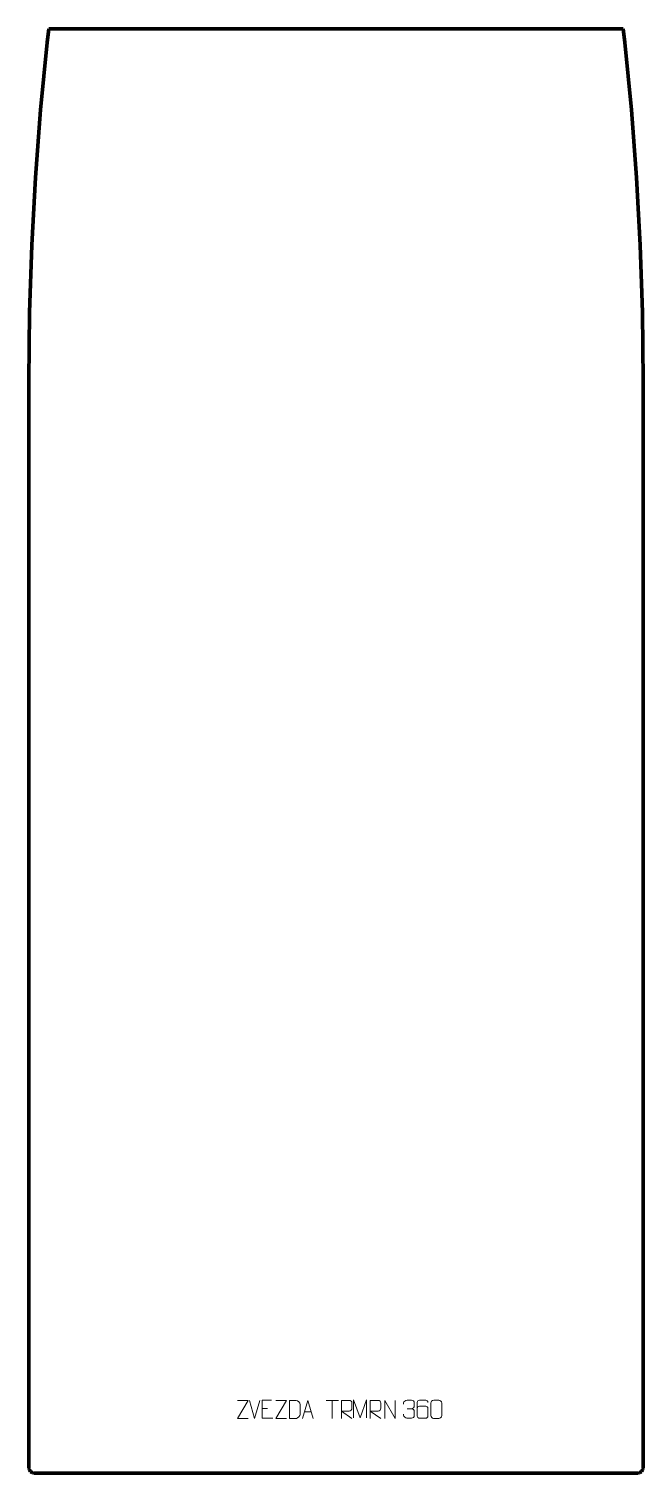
# Model space of a CAD drawing. Header units: millimetres. Extents: x -425 to 425, y -1350 to 650.
import ezdxf

# ---------------------------------------------------------------- set-up
doc = ezdxf.new("R2010")
doc.units = ezdxf.units.MM
doc.header["$MEASUREMENT"] = 0
doc.layers.add('layer 1', color=7, linetype='Continuous')

msp = doc.modelspace()

# ---------------------------------------------------------------- linework, layer by layer
at = {"layer": 'layer 1', "color": 242, "lineweight": 211}
for points in [[(-399.6681, 631.085), (-399.6681, 631.085), (-397.4062, 649.9996), (-397.4062, 649.9996)], [(397.406, 649.9996), (397.406, 649.9996), (-397.4062, 649.9996), (-397.4062, 649.9996)], [(399.6681, 631.085), (399.6681, 631.085), (397.406, 649.9996), (397.406, 649.9996)], [(-408.7819, 537.7897), (-408.7819, 537.7897), (-399.6681, 631.085), (-399.6681, 631.085)], [(408.7819, 537.7897), (408.7819, 537.7897), (399.6681, 631.085), (399.6681, 631.085)], [(-415.8746, 444.3196), (-415.8746, 444.3196), (-408.7819, 537.7897), (-408.7819, 537.7897)], [(415.8746, 444.3196), (415.8746, 444.3196), (408.7819, 537.7897), (408.7819, 537.7897)], [(-420.9434, 350.718), (-420.9434, 350.718), (-415.8746, 444.3196), (-415.8746, 444.3196)], [(420.9434, 350.718), (420.9434, 350.718), (415.8746, 444.3196), (415.8746, 444.3196)], [(-420.9434, 350.718), (-420.9434, 350.718), (-423.9855, 257.0281), (-423.9855, 257.0281)], [(423.9855, 257.0281), (423.9855, 257.0281), (420.9434, 350.718), (420.9434, 350.718)], [(-424.9997, 163.2944), (-424.9997, 163.2944), (-423.9855, 257.0281), (-423.9855, 257.0281)], [(424.9997, 163.2944), (424.9997, 163.2944), (423.9855, 257.0281), (423.9855, 257.0281)], [(-424.9997, -1342.2382), (-424.9997, -1342.2382), (-424.9997, 163.2944), (-424.9997, 163.2944)], [(424.9997, -1342.2382), (424.9997, -1342.2382), (424.9997, 163.2944), (424.9997, 163.2944)], [(-424.9334, -1343.2512), (-424.9334, -1343.2512), (-424.9997, -1342.2382), (-424.9997, -1342.2382)], [(-424.7351, -1344.2465), (-424.7351, -1344.2465), (-424.9334, -1343.2512), (-424.9334, -1343.2512)], [(-424.4093, -1345.2083), (-424.4093, -1345.2083), (-424.7351, -1344.2465), (-424.7351, -1344.2465)], [(-423.9601, -1346.1184), (-423.9601, -1346.1184), (-424.4093, -1345.2083), (-424.4093, -1345.2083)], [(-423.3961, -1346.9628), (-423.3961, -1346.9628), (-423.9601, -1346.1184), (-423.9601, -1346.1184)], [(-422.7266, -1347.7255), (-422.7266, -1347.7255), (-423.3961, -1346.9628), (-423.3961, -1346.9628)], [(-421.9633, -1348.395), (-421.9633, -1348.395), (-422.7266, -1347.7255), (-422.7266, -1347.7255)], [(-421.1195, -1348.959), (-421.1195, -1348.959), (-421.9633, -1348.395), (-421.9633, -1348.395)], [(-420.2087, -1349.4082), (-420.2087, -1349.4082), (-421.1195, -1348.959), (-421.1195, -1348.959)], [(-419.2475, -1349.7346), (-419.2475, -1349.7346), (-420.2087, -1349.4082), (-420.2087, -1349.4082)], [(-418.2523, -1349.9325), (-418.2523, -1349.9325), (-419.2475, -1349.7346), (-419.2475, -1349.7346)], [(-417.2391, -1349.9992), (-417.2391, -1349.9992), (-418.2523, -1349.9325), (-418.2523, -1349.9325)], [(-417.2391, -1349.9992), (-417.2391, -1349.9992), (417.2385, -1349.9992), (417.2385, -1349.9992)], [(417.2385, -1349.9992), (417.2385, -1349.9992), (418.2517, -1349.9325), (418.2517, -1349.9325)], [(418.2517, -1349.9325), (418.2517, -1349.9325), (419.2475, -1349.7346), (419.2475, -1349.7346)], [(419.2475, -1349.7346), (419.2475, -1349.7346), (420.2087, -1349.4082), (420.2087, -1349.4082)], [(420.2087, -1349.4082), (420.2087, -1349.4082), (421.1193, -1348.959), (421.1193, -1348.959)], [(421.1193, -1348.959), (421.1193, -1348.959), (421.9633, -1348.395), (421.9633, -1348.395)], [(421.9633, -1348.395), (421.9633, -1348.395), (422.7266, -1347.7255), (422.7266, -1347.7255)], [(422.7266, -1347.7255), (422.7266, -1347.7255), (423.3961, -1346.9628), (423.3961, -1346.9628)], [(423.3961, -1346.9628), (423.3961, -1346.9628), (423.9601, -1346.1184), (423.9601, -1346.1184)], [(423.9601, -1346.1184), (423.9601, -1346.1184), (424.4087, -1345.2083), (424.4087, -1345.2083)], [(424.4087, -1345.2083), (424.4087, -1345.2083), (424.7351, -1344.2465), (424.7351, -1344.2465)], [(424.7351, -1344.2465), (424.7351, -1344.2465), (424.9334, -1343.2512), (424.9334, -1343.2512)], [(424.9334, -1343.2512), (424.9334, -1343.2512), (424.9997, -1342.2382), (424.9997, -1342.2382)]]:
    msp.add_open_spline(points, degree=3, dxfattribs=at)
at = {"layer": 'layer 1', "color": 250, "lineweight": 9}
for points, knots in [([(-121.641, -1274.1709), (-121.641, -1274.1709), (-136.26, -1274.1709), (-136.26, -1274.1709), (-136.26, -1274.1709), (-136.26, -1274.1709), (-121.6167, -1249.2135), (-121.6167, -1249.2135), (-121.6167, -1249.2135), (-121.6167, -1249.2135), (-136.26, -1249.2135), (-136.26, -1249.2135)], [0, 0, 0, 0, 0.25, 0.25, 0.25, 0.25, 0.5, 0.5, 0.5, 0.5, 1, 1, 1, 1]), ([(-89.2325, -1248.8125), (-89.2325, -1248.8125), (-102.1064, -1248.8125), (-102.1064, -1248.8125), (-102.1064, -1248.8125), (-102.1064, -1248.8125), (-102.1064, -1273.7661), (-102.1064, -1273.7661), (-102.1064, -1273.7661), (-102.1064, -1273.7661), (-87.2406, -1273.7661), (-87.2406, -1273.7661)], [0, 0, 0, 0, 0.25, 0.25, 0.25, 0.25, 0.5, 0.5, 0.5, 0.5, 1, 1, 1, 1]), ([(-68.641, -1274.1709), (-68.641, -1274.1709), (-83.26, -1274.1709), (-83.26, -1274.1709), (-83.26, -1274.1709), (-83.26, -1274.1709), (-68.6167, -1249.2135), (-68.6167, -1249.2135), (-68.6167, -1249.2135), (-68.6167, -1249.2135), (-83.26, -1249.2135), (-83.26, -1249.2135)], [0, 0, 0, 0, 0.25, 0.25, 0.25, 0.25, 0.5, 0.5, 0.5, 0.5, 1, 1, 1, 1]), ([(-64.3306, -1274.1408), (-61.9988, -1274.1404), (-57.0486, -1274.1644), (-54.7171, -1274.1647), (-54.7171, -1274.1647), (-52.7921, -1274.2701), (-49.4735, -1270.7285), (-49.4847, -1268.7112), (-49.4847, -1268.7112), (-49.4851, -1262.9411), (-49.4851, -1260.7714), (-49.4847, -1255.0021), (-49.4847, -1255.0021), (-49.489, -1252.864), (-52.8635, -1249.2039), (-55.0159, -1249.2174), (-55.0159, -1249.2174), (-57.3416, -1249.2174), (-62.0659, -1249.2174), (-64.392, -1249.2174), (-64.392, -1249.2174), (-64.3916, -1254.9643), (-64.3303, -1268.3935), (-64.3306, -1274.1408)], [0, 0, 0, 0, 0.142857143, 0.142857143, 0.142857143, 0.142857143, 0.285714286, 0.285714286, 0.285714286, 0.285714286, 0.428571429, 0.428571429, 0.428571429, 0.428571429, 0.571428571, 0.571428571, 0.571428571, 0.571428571, 0.714285714, 0.714285714, 0.714285714, 0.714285714, 1, 1, 1, 1]), ([(-46.4088, -1274.1689), (-46.4088, -1274.1689), (-39.0378, -1249.2154), (-39.0378, -1249.2154), (-39.0378, -1249.2154), (-39.0378, -1249.2154), (-31.4679, -1274.1689), (-31.4679, -1274.1689)], [0, 0, 0, 0, 0.333333333, 0.333333333, 0.333333333, 0.333333333, 1, 1, 1, 1]), ([(7.4152, -1274.1689), (7.4152, -1274.1689), (7.4152, -1249.2154), (7.4152, -1249.2154), (7.4152, -1249.2154), (11.01, -1249.2154), (14.6055, -1249.2154), (18.2007, -1249.2154), (18.2007, -1249.2154), (20.526, -1249.2531), (22.0833, -1250.7431), (22.0792, -1253.1095), (22.0792, -1253.1095), (22.0788, -1255.145), (22.0788, -1258.2044), (22.0792, -1260.2404), (22.0792, -1260.2404), (22.0727, -1262.1159), (20.2604, -1264.0577), (18.2509, -1264.0768), (18.2509, -1264.0768), (18.2509, -1264.0768), (7.4152, -1264.0768), (7.4152, -1264.0768), (7.4152, -1264.0768), (7.4152, -1264.0768), (22.0699, -1274.1689), (22.0699, -1274.1689)], [0, 0, 0, 0, 0.125, 0.125, 0.125, 0.125, 0.25, 0.25, 0.25, 0.25, 0.375, 0.375, 0.375, 0.375, 0.5, 0.5, 0.5, 0.5, 0.625, 0.625, 0.625, 0.625, 0.75, 0.75, 0.75, 0.75, 1, 1, 1, 1]), ([(24.3211, -1273.466), (24.3211, -1273.466), (24.3211, -1248.5081), (24.3211, -1248.5081), (24.3211, -1248.5081), (24.3211, -1248.5081), (33.2462, -1273.466), (33.2462, -1273.466), (33.2462, -1273.466), (33.2462, -1273.466), (42.0061, -1248.5086), (42.0061, -1248.5086), (42.0061, -1248.5086), (42.0061, -1248.5086), (42.0061, -1273.466), (42.0061, -1273.466)], [0, 0, 0, 0, 0.2, 0.2, 0.2, 0.2, 0.4, 0.4, 0.4, 0.4, 0.6, 0.6, 0.6, 0.6, 1, 1, 1, 1]), ([(47.4152, -1274.1689), (47.4152, -1274.1689), (47.4152, -1249.2154), (47.4152, -1249.2154), (47.4152, -1249.2154), (51.01, -1249.2154), (54.6055, -1249.2154), (58.2007, -1249.2154), (58.2007, -1249.2154), (60.526, -1249.2531), (62.0833, -1250.7431), (62.0792, -1253.1095), (62.0792, -1253.1095), (62.0788, -1255.145), (62.0788, -1258.2044), (62.0792, -1260.2404), (62.0792, -1260.2404), (62.0727, -1262.1159), (60.2604, -1264.0577), (58.2509, -1264.0768), (58.2509, -1264.0768), (58.2509, -1264.0768), (47.4152, -1264.0768), (47.4152, -1264.0768), (47.4152, -1264.0768), (47.4152, -1264.0768), (62.0699, -1274.1689), (62.0699, -1274.1689)], [0, 0, 0, 0, 0.125, 0.125, 0.125, 0.125, 0.25, 0.25, 0.25, 0.25, 0.375, 0.375, 0.375, 0.375, 0.5, 0.5, 0.5, 0.5, 0.625, 0.625, 0.625, 0.625, 0.75, 0.75, 0.75, 0.75, 1, 1, 1, 1]), ([(67.4199, -1274.1689), (67.4199, -1274.1689), (67.4199, -1249.2154), (67.4199, -1249.2154), (67.4199, -1249.2154), (67.4199, -1249.2154), (82.0747, -1274.1689), (82.0747, -1274.1689), (82.0747, -1274.1689), (82.0747, -1274.1689), (82.0747, -1249.2154), (82.0747, -1249.2154)], [0, 0, 0, 0, 0.25, 0.25, 0.25, 0.25, 0.5, 0.5, 0.5, 0.5, 1, 1, 1, 1]), ([(93.5633, -1254.6612), (93.5633, -1254.6612), (93.5633, -1252.804), (93.5633, -1252.804), (93.5633, -1252.804), (93.549, -1251.0621), (96.2135, -1248.944), (98.2726, -1248.9667), (98.2726, -1248.9667), (100.3367, -1248.9667), (102.4007, -1248.9667), (104.4644, -1248.9667), (104.4644, -1248.9667), (106.6589, -1248.9579), (108.2572, -1250.8047), (108.3016, -1252.7168), (108.3016, -1252.7168), (108.3012, -1254.1519), (108.3012, -1255.587), (108.3016, -1257.0225), (108.3016, -1257.0225), (108.253, -1258.676), (106.6504, -1260.906), (104.4521, -1260.896), (104.4521, -1260.896), (106.6558, -1260.9072), (108.2638, -1262.7104), (108.3178, -1264.7699), (108.3178, -1264.7699), (108.3174, -1266.5546), (108.3174, -1268.3393), (108.3178, -1270.1244), (108.3178, -1270.1244), (108.3279, -1272.1858), (106.273, -1273.9489), (104.4521, -1273.9408), (104.4521, -1273.9408), (102.3868, -1273.9405), (100.3216, -1273.9405), (98.256, -1273.9408), (98.256, -1273.9408), (96.0874, -1273.9293), (93.5564, -1271.5291), (93.5378, -1270.0673), (93.5378, -1270.0673), (93.5378, -1270.0673), (93.5378, -1268.1587), (93.5378, -1268.1587)], [0, 0, 0, 0, 0.076923077, 0.076923077, 0.076923077, 0.076923077, 0.153846154, 0.153846154, 0.153846154, 0.153846154, 0.230769231, 0.230769231, 0.230769231, 0.230769231, 0.307692308, 0.307692308, 0.307692308, 0.307692308, 0.384615385, 0.384615385, 0.384615385, 0.384615385, 0.461538462, 0.461538462, 0.461538462, 0.461538462, 0.538461538, 0.538461538, 0.538461538, 0.538461538, 0.615384615, 0.615384615, 0.615384615, 0.615384615, 0.692307692, 0.692307692, 0.692307692, 0.692307692, 0.769230769, 0.769230769, 0.769230769, 0.769230769, 0.846153846, 0.846153846, 0.846153846, 0.846153846, 1, 1, 1, 1]), ([(127.2935, -1252.0357), (127.2694, -1250.6962), (125.9132, -1249.043), (124.3413, -1249.0773), (124.3413, -1249.0773), (121.3565, -1249.0776), (118.3713, -1249.0776), (115.3859, -1249.0773), (115.3859, -1249.0773), (114.1668, -1249.0624), (112.4386, -1250.5), (112.4336, -1252.0357), (112.4336, -1252.0357), (112.4339, -1258.3962), (112.4339, -1264.757), (112.4336, -1271.1177), (112.4336, -1271.1177), (112.4383, -1272.2806), (114.1668, -1274.0517), (115.3859, -1274.0761), (115.3859, -1274.0761), (118.3713, -1274.0758), (121.3565, -1274.0758), (124.3413, -1274.0761), (124.3413, -1274.0761), (125.6194, -1274.0323), (127.2891, -1272.4178), (127.2935, -1271.1177), (127.2935, -1271.1177), (127.2935, -1267.5344), (127.2935, -1263.9513), (127.2935, -1260.3686), (127.2935, -1260.3686), (127.255, -1258.8904), (125.6723, -1257.4575), (124.3413, -1257.4595), (124.3413, -1257.4595), (121.3565, -1257.4592), (118.3713, -1257.4592), (115.3859, -1257.4595), (115.3859, -1257.4595), (114.0564, -1257.4545), (112.4134, -1258.9618), (112.4551, -1260.3903)], [0, 0, 0, 0, 0.083333333, 0.083333333, 0.083333333, 0.083333333, 0.166666667, 0.166666667, 0.166666667, 0.166666667, 0.25, 0.25, 0.25, 0.25, 0.333333333, 0.333333333, 0.333333333, 0.333333333, 0.416666667, 0.416666667, 0.416666667, 0.416666667, 0.5, 0.5, 0.5, 0.5, 0.583333333, 0.583333333, 0.583333333, 0.583333333, 0.666666667, 0.666666667, 0.666666667, 0.666666667, 0.75, 0.75, 0.75, 0.75, 0.833333333, 0.833333333, 0.833333333, 0.833333333, 1, 1, 1, 1]), ([(135.1646, -1249.1551), (137.5307, -1249.1551), (139.8972, -1249.1551), (142.2637, -1249.1551), (142.2637, -1249.1551), (144.2442, -1249.1195), (146.2702, -1250.6138), (146.2973, -1253.0559), (146.2973, -1253.0559), (146.2969, -1258.8133), (146.2969, -1264.5711), (146.2973, -1270.3293), (146.2973, -1270.3293), (146.1552, -1272.6569), (144.4488, -1274.1392), (142.2637, -1274.15), (142.2637, -1274.15), (139.8913, -1274.1496), (137.5189, -1274.1496), (135.1469, -1274.15), (135.1469, -1274.15), (133.1884, -1274.2556), (131.182, -1272.3677), (131.1934, -1270.3467), (131.1934, -1270.3467), (131.1938, -1264.5661), (131.1938, -1258.7858), (131.1934, -1253.006), (131.1934, -1253.006), (131.1977, -1250.864), (132.9748, -1249.1415), (135.1646, -1249.1551)], [0, 0, 0, 0, 0.111111111, 0.111111111, 0.111111111, 0.111111111, 0.222222222, 0.222222222, 0.222222222, 0.222222222, 0.333333333, 0.333333333, 0.333333333, 0.333333333, 0.444444444, 0.444444444, 0.444444444, 0.444444444, 0.555555556, 0.555555556, 0.555555556, 0.555555556, 0.666666667, 0.666666667, 0.666666667, 0.666666667, 0.777777778, 0.777777778, 0.777777778, 0.777777778, 1, 1, 1, 1])]:
    msp.add_open_spline(points, degree=3, knots=knots, dxfattribs=at)
for points in [[(-112.5993, -1274.169), (-112.5993, -1274.169), (-119.9211, -1249.2154), (-119.9211, -1249.2154)], [(-105.2774, -1249.2154), (-105.2774, -1249.2154), (-112.5992, -1274.169), (-112.5992, -1274.169)], [(-13.7464, -1249.2389), (-13.7464, -1249.2389), (3.2408, -1249.2389), (3.2408, -1249.2389)], [(-5.2526, -1274.1689), (-5.2526, -1274.1689), (-5.2526, -1249.2154), (-5.2526, -1249.2154)], [(-102.1064, -1260.6922), (-102.1064, -1260.6922), (-94.9383, -1260.6922), (-94.9383, -1260.6922)], [(-43.6862, -1264.9195), (-43.6862, -1264.9195), (-34.1905, -1264.9195), (-34.1905, -1264.9195)], [(98.273, -1260.9064), (98.273, -1260.9064), (104.4694, -1260.9064), (104.4694, -1260.9064)]]:
    msp.add_open_spline(points, degree=3, dxfattribs=at)

doc.saveas('drawing.dxf')
